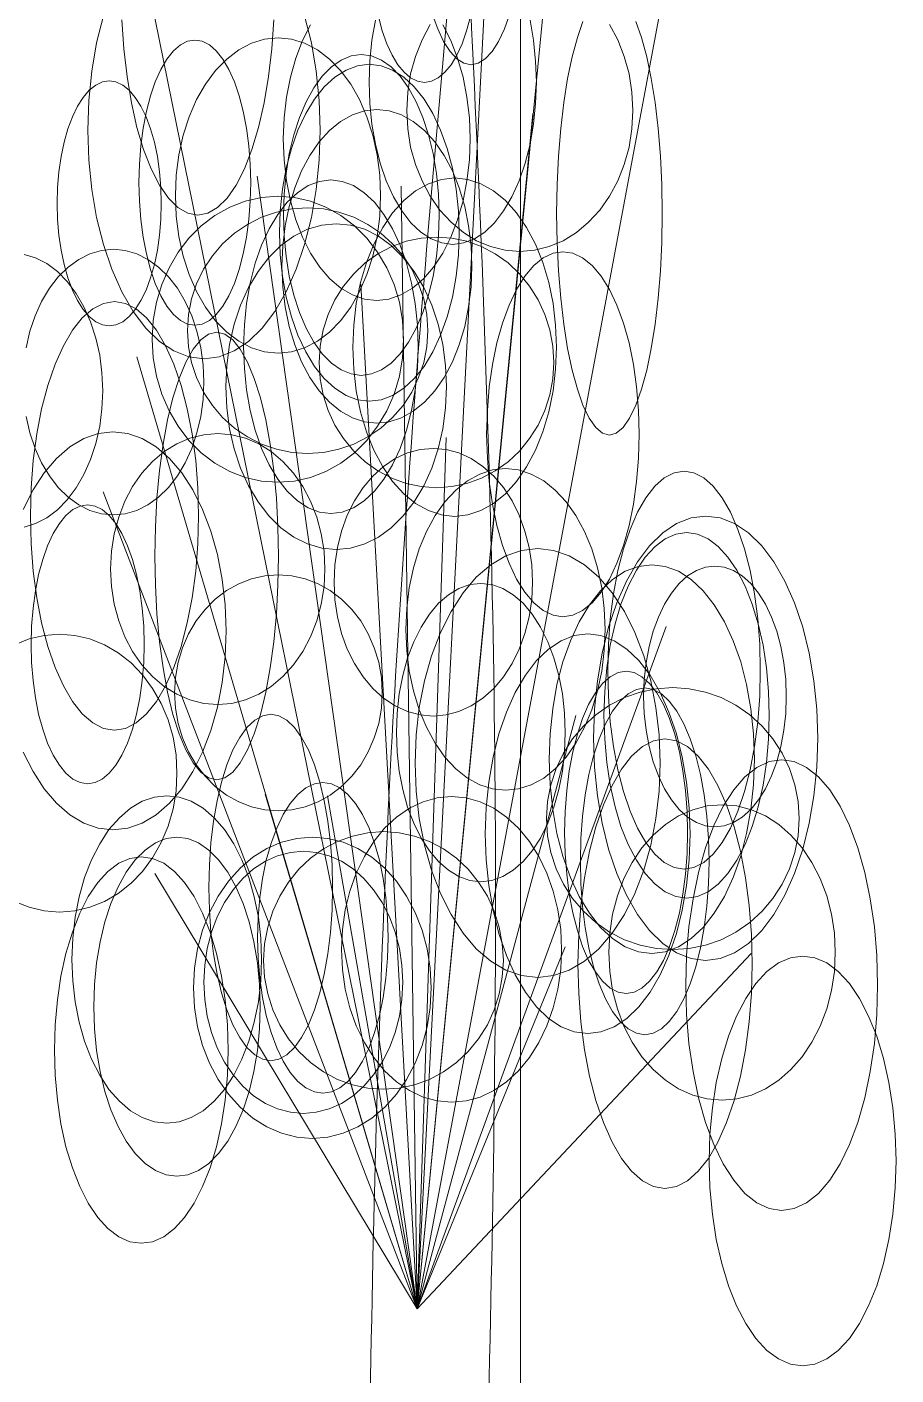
# Model space of a CAD drawing. Header units: millimetres. Extents: x -1800 to 33200, y -8500 to 38400.
# Drawn here: x 27170 to 27895, y 2314 to 3438 of the extents above; entities that cross this region are included whole.
import ezdxf

# ---------------------------------------------------------------- set-up
doc = ezdxf.new("R2010")
doc.units = ezdxf.units.MM
doc.layers.add('E-GLASS', color=4, linetype='Continuous', lineweight=13)
doc.layers.add('E-PLANT', color=3, linetype='Continuous', lineweight=13)

msp = doc.modelspace()

# ---------------------------------------------------------------- linework, layer by layer
at = {"layer": 'E-GLASS'}
msp.add_line((27581.5, 4352.5), (27581.5, 1789.3), dxfattribs=at)
at = {"layer": 'E-PLANT'}
for q in [(27766.5, 3818.3), (27569, 3797), (27632.5, 3784.5), (27209.4, 3775.5), (27591.6, 3366.2), (27361.8, 3314), (27481.9, 3305.7), (27448.2, 3223.9), (27261.4, 3163.5), (27519.4, 3096.2), (27233.3, 3050.8), (27702.8, 2938.6), (27627.5, 2864.4), (27368.3, 2798.8), (27420.3, 2797.5), (27276.3, 2732.6), (27618.7, 2671.5), (27773.9, 2666)]:
    msp.add_line((27495.2, 2369.7), q, dxfattribs=at)
for points in [[(27401.3, 3447.7), (27407, 3425.3), (27411, 3401.7), (27413.5, 3377.3), (27414.3, 3352.4), (27414.3, 3352.4), (27413.5, 3327.5), (27411, 3303.1), (27407, 3279.5), (27401.3, 3257.1), (27394.3, 3236.4), (27385.9, 3217.6), (27376.4, 3201.2), (27365.8, 3187.3), (27354.5, 3176.3), (27342.5, 3168.3), (27330, 3163.4), (27317.4, 3161.8), (27304.7, 3163.4), (27292.3, 3168.3), (27280.2, 3176.3), (27268.9, 3187.3), (27258.3, 3201.2), (27248.8, 3217.6), (27240.4, 3236.4), (27233.4, 3257.1), (27227.7, 3279.5), (27223.7, 3303.1), (27221.2, 3327.5), (27220.4, 3352.4), (27221.2, 3377.3), (27223.7, 3401.7), (27227.7, 3425.3), (27233.4, 3447.7)], [(27375.5, 3444.4), (27373.8, 3420.3), (27371.2, 3397.2), (27367.5, 3375.2), (27362.8, 3354.8), (27357.3, 3336.4), (27351, 3320.3), (27344.1, 3306.7), (27336.6, 3295.8), (27328.7, 3287.9), (27320.5, 3283.2), (27312.1, 3281.6), (27303.8, 3283.2), (27295.6, 3287.9), (27287.7, 3295.8), (27280.2, 3306.7), (27273.2, 3320.3), (27266.9, 3336.4), (27261.4, 3354.8), (27256.8, 3375.2), (27253.1, 3397.2), (27250.4, 3420.3), (27248.8, 3444.4)], [(27516.5, 3440.3), (27523.3, 3427.1), (27528.9, 3412.5), (27533.4, 3396.7), (27536.7, 3380), (27538.7, 3362.7), (27539.4, 3345.1), (27539.4, 3345.1), (27538.7, 3327.6), (27536.7, 3310.3), (27533.4, 3293.6), (27528.9, 3277.8), (27523.3, 3263.2), (27516.5, 3249.9), (27508.9, 3238.3), (27500.4, 3228.5), (27491.2, 3220.7), (27481.6, 3215.1), (27471.6, 3211.6), (27461.4, 3210.5), (27451.2, 3211.6), (27441.2, 3215.1), (27431.6, 3220.7), (27422.4, 3228.5), (27414, 3238.3), (27406.3, 3249.9), (27399.6, 3263.2), (27393.9, 3277.8), (27389.4, 3293.6), (27386.1, 3310.3), (27384.1, 3327.6), (27383.5, 3345.1), (27384.1, 3362.7), (27386.1, 3380), (27389.4, 3396.7), (27393.9, 3412.5), (27399.6, 3427.1), (27406.3, 3440.3)], [(27589.3, 3444.2), (27592.3, 3427.4), (27594, 3410.1), (27594.6, 3392.4), (27594.6, 3392.4), (27594, 3374.8), (27592.3, 3357.4), (27589.3, 3340.7), (27585.3, 3324.8), (27580.2, 3310.1), (27574.2, 3296.8), (27567.3, 3285.2), (27559.7, 3275.3), (27551.5, 3267.5), (27542.9, 3261.8), (27533.9, 3258.4), (27524.8, 3257.2), (27515.7, 3258.4), (27506.7, 3261.8), (27498.1, 3267.5), (27489.9, 3275.3), (27482.3, 3285.2), (27475.4, 3296.8), (27469.4, 3310.1), (27464.3, 3324.8), (27460.3, 3340.7), (27457.4, 3357.4), (27455.6, 3374.8), (27455, 3392.4), (27455.6, 3410.1), (27457.4, 3427.4), (27460.3, 3444.2)], [(27539.6, 3447.3), (27536.4, 3435.3), (27532.6, 3424.5), (27528.2, 3415), (27523.4, 3407), (27518.2, 3400.7), (27512.7, 3396), (27507, 3393.2), (27501.2, 3392.3), (27495.4, 3393.2), (27489.7, 3396), (27484.2, 3400.7), (27479, 3407), (27474.2, 3415), (27469.8, 3424.5), (27466, 3435.3), (27462.8, 3447.3)], [(27655.6, 3440.5), (27662.5, 3427.7), (27667.9, 3413.9), (27671.9, 3399.3), (27674.3, 3384.2), (27675.1, 3368.9), (27675.1, 3368.9), (27674.3, 3353.5), (27671.9, 3338.4), (27667.9, 3323.9), (27662.5, 3310.1), (27655.6, 3297.3), (27647.5, 3285.7), (27638.2, 3275.6), (27628, 3267), (27616.9, 3260.2), (27605.2, 3255.3), (27593.1, 3252.3), (27580.8, 3251.3), (27568.5, 3252.3), (27556.4, 3255.3), (27544.7, 3260.2), (27533.7, 3267), (27523.4, 3275.6), (27514.2, 3285.7), (27506, 3297.3), (27499.2, 3310.1), (27493.7, 3323.9), (27489.7, 3338.4), (27487.3, 3353.5), (27486.5, 3368.9), (27487.3, 3384.2), (27489.7, 3399.3), (27493.7, 3413.9), (27499.2, 3427.7), (27506, 3440.5)], [(27572.4, 3449.5), (27567.9, 3437), (27562.9, 3426.5), (27557.6, 3418.1), (27551.9, 3412), (27546.1, 3408.3), (27540.1, 3407), (27534.1, 3408.3), (27528.3, 3412), (27522.6, 3418.1), (27517.2, 3426.5), (27512.3, 3437), (27507.8, 3449.5)], [(27677.6, 3443), (27682.4, 3429.6), (27686.7, 3413.6), (27690.5, 3395.5), (27693.7, 3375.4), (27696.2, 3353.7), (27698.1, 3330.8), (27699.2, 3307.1), (27699.6, 3283), (27699.6, 3283), (27699.2, 3258.9), (27698.1, 3235.2), (27696.2, 3212.3), (27693.7, 3190.6), (27690.5, 3170.5), (27686.7, 3152.3), (27682.4, 3136.4), (27677.6, 3123), (27672.4, 3112.3), (27666.9, 3104.5), (27661.3, 3099.8), (27655.6, 3098.2), (27649.8, 3099.8), (27644.2, 3104.5), (27638.7, 3112.3), (27633.5, 3123), (27628.8, 3136.4), (27624.4, 3152.3), (27620.6, 3170.5), (27617.4, 3190.6), (27614.9, 3212.3), (27613, 3235.2), (27611.9, 3258.9), (27611.5, 3283), (27611.9, 3307.1), (27613, 3330.8), (27614.9, 3353.7), (27617.4, 3375.4), (27620.6, 3395.5), (27624.4, 3413.6), (27628.8, 3429.6), (27633.5, 3443)], [(27167.2, 3248.9), (27176.9, 3246), (27186.2, 3241.2), (27195.1, 3234.6), (27203.3, 3226.2), (27210.7, 3216.3), (27217.2, 3205), (27222.7, 3192.6), (27227.1, 3179.1), (27230.3, 3164.9), (27232.2, 3150.2), (27232.8, 3135.2), (27232.8, 3135.2), (27232.2, 3120.2), (27230.3, 3105.5), (27227.1, 3091.3), (27222.7, 3077.9), (27217.2, 3065.4), (27210.7, 3054.1), (27203.3, 3044.2), (27195.1, 3035.9), (27186.2, 3029.2), (27176.9, 3024.4), (27167.2, 3021.5)], [(27168.9, 3171), (27172, 3184.7), (27176.4, 3197.7), (27181.9, 3209.7), (27188.4, 3220.6), (27195.8, 3230.2), (27204, 3238.2), (27212.9, 3244.6), (27222.2, 3249.3), (27231.9, 3252.1), (27241.7, 3253.1), (27251.6, 3252.1), (27261.3, 3249.3), (27270.6, 3244.6), (27279.5, 3238.2), (27287.7, 3230.2), (27295.1, 3220.6), (27301.6, 3209.7), (27307.1, 3197.7), (27311.4, 3184.7), (27314.6, 3171), (27316.5, 3156.8), (27317.2, 3142.3), (27317.2, 3142.3), (27316.5, 3127.9), (27314.6, 3113.7), (27311.4, 3100), (27307.1, 3087), (27301.6, 3075), (27295.1, 3064.1), (27287.7, 3054.5), (27279.5, 3046.5), (27270.6, 3040.1), (27261.3, 3035.4), (27251.6, 3032.6), (27241.7, 3031.6), (27231.9, 3032.6), (27222.2, 3035.4), (27212.9, 3040.1), (27204, 3046.5), (27195.8, 3054.5), (27188.4, 3064.1), (27181.9, 3075), (27176.4, 3087), (27172, 3100), (27168.9, 3113.7)], [(27166.6, 3036), (27174.7, 3052.4), (27184, 3066.7), (27194.2, 3078.7), (27205.3, 3088.4), (27217, 3095.3), (27229.1, 3099.6), (27241.4, 3101), (27253.7, 3099.6), (27265.8, 3095.3), (27277.5, 3088.4), (27288.5, 3078.7), (27298.8, 3066.7), (27308.1, 3052.4), (27316.2, 3036), (27323, 3018), (27328.5, 2998.5), (27332.5, 2977.9), (27334.9, 2956.6), (27335.7, 2935), (27335.7, 2935), (27334.9, 2913.3), (27332.5, 2892), (27328.5, 2871.4), (27323, 2851.9), (27316.2, 2833.9), (27308.1, 2817.6), (27298.8, 2803.2), (27288.5, 2791.2), (27277.5, 2781.6), (27265.8, 2774.6), (27253.7, 2770.3), (27241.4, 2768.9), (27229.1, 2770.3), (27217, 2774.6), (27205.3, 2781.6), (27194.2, 2791.2), (27184, 2803.2), (27174.7, 2817.6), (27166.6, 2833.9)], [(27159.3, 2923.4), (27171.5, 2928.3), (27184, 2931.2), (27196.8, 2932.2), (27209.6, 2931.2), (27222.2, 2928.3), (27234.3, 2923.4), (27245.8, 2916.7), (27256.5, 2908.3), (27266.1, 2898.3), (27274.5, 2886.9), (27281.7, 2874.3), (27287.3, 2860.7), (27291.5, 2846.4), (27294, 2831.5), (27294.8, 2816.4), (27294.8, 2816.4), (27294, 2801.2), (27291.5, 2786.4), (27287.3, 2772), (27281.7, 2758.4), (27274.5, 2745.8), (27266.1, 2734.4), (27256.5, 2724.5), (27245.8, 2716), (27234.3, 2709.3), (27222.2, 2704.5), (27209.6, 2701.5), (27196.8, 2700.5), (27184, 2701.5), (27171.5, 2704.5), (27159.3, 2709.3)]]:
    msp.add_lwpolyline(points, dxfattribs=at)
for points in [[(27464.7, 3297.9), (27464, 3280.7), (27461.8, 3263.8), (27458.2, 3247.5), (27453.3, 3232.1), (27447, 3217.8), (27439.7, 3204.9), (27431.2, 3193.5), (27421.9, 3184), (27411.9, 3176.4), (27401.3, 3170.8), (27390.3, 3167.5), (27379.1, 3166.4), (27367.9, 3167.5), (27356.9, 3170.8), (27346.3, 3176.4), (27336.3, 3184), (27327, 3193.5), (27318.6, 3204.9), (27311.2, 3217.8), (27305, 3232.1), (27300, 3247.5), (27296.4, 3263.8), (27294.2, 3280.7), (27293.5, 3297.9), (27294.2, 3315), (27296.4, 3331.9), (27300, 3348.2), (27305, 3363.6), (27311.2, 3377.9), (27318.6, 3390.8), (27327, 3402.2), (27336.3, 3411.7), (27346.3, 3419.4), (27356.9, 3424.9), (27367.9, 3428.2), (27379.1, 3429.4), (27390.3, 3428.2), (27401.3, 3424.9), (27411.9, 3419.4), (27421.9, 3411.7), (27431.2, 3402.2), (27439.7, 3390.8), (27447, 3377.9), (27453.3, 3363.6), (27458.2, 3348.2), (27461.8, 3331.9), (27464, 3315), (27464.7, 3297.9)], [(27356.3, 3308.7), (27355.9, 3293.2), (27354.7, 3277.9), (27352.8, 3263.2), (27350.1, 3249.2), (27346.7, 3236.3), (27342.7, 3224.6), (27338.1, 3214.3), (27333, 3205.7), (27327.5, 3198.8), (27321.8, 3193.8), (27315.8, 3190.8), (27309.7, 3189.8), (27303.6, 3190.8), (27297.6, 3193.8), (27291.8, 3198.8), (27286.4, 3205.7), (27281.3, 3214.3), (27276.7, 3224.6), (27272.7, 3236.3), (27269.3, 3249.2), (27266.6, 3263.2), (27264.6, 3277.9), (27263.5, 3293.2), (27263.1, 3308.7), (27263.5, 3324.2), (27264.6, 3339.5), (27266.6, 3354.2), (27269.3, 3368.2), (27272.7, 3381.1), (27276.7, 3392.8), (27281.3, 3403.1), (27286.4, 3411.7), (27291.8, 3418.6), (27297.6, 3423.6), (27303.6, 3426.6), (27309.7, 3427.6), (27315.8, 3426.6), (27321.8, 3423.6), (27327.5, 3418.6), (27333, 3411.7), (27338.1, 3403.1), (27342.7, 3392.8), (27346.7, 3381.1), (27350.1, 3368.2), (27352.8, 3354.2), (27354.7, 3339.5), (27355.9, 3324.2), (27356.3, 3308.7)], [(27530.2, 3266.9), (27529.6, 3248.6), (27527.7, 3230.6), (27524.5, 3213.2), (27520.2, 3196.7), (27514.7, 3181.4), (27508.3, 3167.6), (27500.9, 3155.5), (27492.7, 3145.3), (27483.9, 3137.2), (27474.6, 3131.3), (27465, 3127.7), (27455.2, 3126.5), (27445.4, 3127.7), (27435.8, 3131.3), (27426.5, 3137.2), (27417.7, 3145.3), (27409.5, 3155.5), (27402.2, 3167.6), (27395.7, 3181.4), (27390.2, 3196.7), (27385.9, 3213.2), (27382.7, 3230.6), (27380.8, 3248.6), (27380.2, 3266.9), (27380.8, 3285.3), (27382.7, 3303.3), (27385.9, 3320.7), (27390.2, 3337.2), (27395.7, 3352.4), (27402.2, 3366.2), (27409.5, 3378.4), (27417.7, 3388.6), (27426.5, 3396.7), (27435.8, 3402.6), (27445.4, 3406.2), (27455.2, 3407.4), (27465, 3406.2), (27474.6, 3402.6), (27483.9, 3396.7), (27492.7, 3388.6), (27500.9, 3378.4), (27508.3, 3366.2), (27514.7, 3352.4), (27520.2, 3337.2), (27524.5, 3320.7), (27527.7, 3303.3), (27529.6, 3285.3), (27530.2, 3266.9)], [(27513.4, 3281.7), (27512.9, 3264.3), (27511.2, 3247.1), (27508.5, 3230.6), (27504.7, 3214.9), (27500, 3200.3), (27494.4, 3187.2), (27488, 3175.7), (27481, 3166), (27473.4, 3158.2), (27465.3, 3152.6), (27457, 3149.2), (27448.5, 3148), (27440, 3149.2), (27431.7, 3152.6), (27423.7, 3158.2), (27416, 3166), (27409, 3175.7), (27402.6, 3187.2), (27397, 3200.3), (27392.3, 3214.9), (27388.5, 3230.6), (27385.8, 3247.1), (27384.1, 3264.3), (27383.6, 3281.7), (27384.1, 3299.2), (27385.8, 3316.3), (27388.5, 3332.9), (27392.3, 3348.6), (27397, 3363.1), (27402.6, 3376.2), (27409, 3387.8), (27416, 3397.5), (27423.7, 3405.2), (27431.7, 3410.8), (27440, 3414.3), (27448.5, 3415.4), (27457, 3414.3), (27465.3, 3410.8), (27473.4, 3405.2), (27481, 3397.5), (27488, 3387.8), (27494.4, 3376.2), (27500, 3363.1), (27504.7, 3348.6), (27508.5, 3332.9), (27511.2, 3316.3), (27512.9, 3299.2), (27513.4, 3281.7)], [(27281.7, 3291.4), (27281.4, 3278), (27280.2, 3264.9), (27278.4, 3252.3), (27275.9, 3240.3), (27272.7, 3229.2), (27269, 3219.1), (27264.7, 3210.3), (27260, 3202.9), (27254.9, 3197), (27249.5, 3192.7), (27243.9, 3190.1), (27238.2, 3189.2), (27232.6, 3190.1), (27227, 3192.7), (27221.6, 3197), (27216.5, 3202.9), (27211.8, 3210.3), (27207.5, 3219.1), (27203.8, 3229.2), (27200.6, 3240.3), (27198.1, 3252.3), (27196.2, 3264.9), (27195.1, 3278), (27194.8, 3291.4), (27195.1, 3304.7), (27196.2, 3317.8), (27198.1, 3330.5), (27200.6, 3342.4), (27203.8, 3353.6), (27207.5, 3363.6), (27211.8, 3372.4), (27216.5, 3379.8), (27221.6, 3385.7), (27227, 3390), (27232.6, 3392.7), (27238.2, 3393.5), (27243.9, 3392.7), (27249.5, 3390), (27254.9, 3385.7), (27260, 3379.8), (27264.7, 3372.4), (27269, 3363.6), (27272.7, 3353.6), (27275.9, 3342.4), (27278.4, 3330.5), (27280.2, 3317.8), (27281.4, 3304.7), (27281.7, 3291.4)], [(27540.8, 3238.9), (27540.2, 3221.8), (27538.1, 3205), (27534.8, 3188.8), (27530.2, 3173.4), (27524.5, 3159.2), (27517.6, 3146.3), (27509.8, 3135.1), (27501.2, 3125.6), (27491.9, 3118), (27482.1, 3112.5), (27471.9, 3109.1), (27461.6, 3108), (27451.3, 3109.1), (27441.1, 3112.5), (27431.3, 3118), (27422, 3125.6), (27413.4, 3135.1), (27405.6, 3146.3), (27398.7, 3159.2), (27393, 3173.4), (27388.4, 3188.8), (27385, 3205), (27383, 3221.8), (27382.3, 3238.9), (27383, 3255.9), (27385, 3272.7), (27388.4, 3288.9), (27393, 3304.3), (27398.7, 3318.5), (27405.6, 3331.4), (27413.4, 3342.7), (27422, 3352.2), (27431.3, 3359.7), (27441.1, 3365.2), (27451.3, 3368.6), (27461.6, 3369.7), (27471.9, 3368.6), (27482.1, 3365.2), (27491.9, 3359.7), (27501.2, 3352.2), (27509.8, 3342.7), (27517.6, 3331.4), (27524.5, 3318.5), (27530.2, 3304.3), (27534.8, 3288.9), (27538.1, 3272.7), (27540.2, 3255.9), (27540.8, 3238.9)], [(27495.9, 3171.8), (27495.3, 3153.6), (27493.4, 3135.8), (27490.4, 3118.6), (27486.2, 3102.2), (27480.9, 3087.1), (27474.6, 3073.4), (27467.4, 3061.4), (27459.5, 3051.3), (27451, 3043.3), (27442, 3037.4), (27432.6, 3033.9), (27423.1, 3032.7), (27413.6, 3033.9), (27404.3, 3037.4), (27395.3, 3043.3), (27386.8, 3051.3), (27378.8, 3061.4), (27371.7, 3073.4), (27365.4, 3087.1), (27360.1, 3102.2), (27355.9, 3118.6), (27352.9, 3135.8), (27351, 3153.6), (27350.4, 3171.8), (27351, 3190), (27352.9, 3207.8), (27355.9, 3225), (27360.1, 3241.4), (27365.4, 3256.5), (27371.7, 3270.2), (27378.8, 3282.2), (27386.8, 3292.3), (27395.3, 3300.3), (27404.3, 3306.2), (27413.6, 3309.7), (27423.1, 3310.9), (27432.6, 3309.7), (27442, 3306.2), (27451, 3300.3), (27459.5, 3292.3), (27467.4, 3282.2), (27474.6, 3270.2), (27480.9, 3256.5), (27486.2, 3241.4), (27490.4, 3225), (27493.4, 3207.8), (27495.3, 3190), (27495.9, 3171.8)], [(27611.4, 3171.5), (27610.6, 3153.1), (27608.5, 3135), (27604.9, 3117.5), (27600, 3101), (27593.8, 3085.6), (27586.5, 3071.8), (27578.1, 3059.6), (27568.9, 3049.3), (27558.9, 3041.2), (27548.4, 3035.3), (27537.5, 3031.7), (27526.4, 3030.4), (27515.4, 3031.7), (27504.5, 3035.3), (27493.9, 3041.2), (27484, 3049.3), (27474.7, 3059.6), (27466.4, 3071.8), (27459.1, 3085.6), (27452.9, 3101), (27448, 3117.5), (27444.4, 3135), (27442.2, 3153.1), (27441.5, 3171.5), (27442.2, 3189.9), (27444.4, 3208), (27448, 3225.5), (27452.9, 3242), (27459.1, 3257.4), (27466.4, 3271.2), (27474.7, 3283.4), (27484, 3293.7), (27493.9, 3301.8), (27504.5, 3307.8), (27515.4, 3311.4), (27526.4, 3312.6), (27537.5, 3311.4), (27548.4, 3307.8), (27558.9, 3301.8), (27568.9, 3293.7), (27578.1, 3283.4), (27586.5, 3271.2), (27593.8, 3257.4), (27600, 3242), (27604.9, 3225.5), (27608.5, 3208), (27610.6, 3189.9), (27611.4, 3171.5)], [(27483.8, 3178), (27483, 3162.5), (27480.3, 3147.2), (27475.9, 3132.4), (27469.8, 3118.4), (27462.2, 3105.5), (27453.1, 3093.7), (27442.8, 3083.5), (27431.4, 3074.8), (27419.1, 3067.9), (27406.1, 3062.9), (27392.7, 3059.8), (27379, 3058.8), (27365.3, 3059.8), (27351.8, 3062.9), (27338.9, 3067.9), (27326.5, 3074.8), (27315.1, 3083.5), (27304.8, 3093.7), (27295.8, 3105.5), (27288.2, 3118.4), (27282.1, 3132.4), (27277.7, 3147.2), (27275, 3162.5), (27274.1, 3178), (27275, 3193.6), (27277.7, 3208.9), (27282.1, 3223.7), (27288.2, 3237.6), (27295.8, 3250.6), (27304.8, 3262.3), (27315.1, 3272.6), (27326.5, 3281.3), (27338.9, 3288.2), (27351.8, 3293.2), (27365.3, 3296.2), (27379, 3297.3), (27392.7, 3296.2), (27406.1, 3293.2), (27419.1, 3288.2), (27431.4, 3281.3), (27442.8, 3272.6), (27453.1, 3262.3), (27462.2, 3250.6), (27469.8, 3237.6), (27475.9, 3223.7), (27480.3, 3208.9), (27483, 3193.6), (27483.8, 3178)], [(27504.1, 3185.3), (27503.2, 3171.9), (27500.7, 3158.8), (27496.4, 3146.1), (27490.6, 3134.1), (27483.4, 3122.9), (27474.7, 3112.9), (27464.8, 3104), (27453.9, 3096.6), (27442.2, 3090.7), (27429.8, 3086.4), (27416.9, 3083.7), (27403.8, 3082.9), (27390.7, 3083.7), (27377.9, 3086.4), (27365.4, 3090.7), (27353.7, 3096.6), (27342.8, 3104), (27332.9, 3112.9), (27324.3, 3122.9), (27317, 3134.1), (27311.2, 3146.1), (27307, 3158.8), (27304.4, 3171.9), (27303.6, 3185.3), (27304.4, 3198.6), (27307, 3211.8), (27311.2, 3224.4), (27317, 3236.5), (27324.3, 3247.6), (27332.9, 3257.7), (27342.8, 3266.5), (27353.7, 3273.9), (27365.4, 3279.9), (27377.9, 3284.2), (27390.7, 3286.8), (27403.8, 3287.7), (27416.9, 3286.8), (27429.8, 3284.2), (27442.2, 3279.9), (27453.9, 3273.9), (27464.8, 3266.5), (27474.7, 3257.7), (27483.4, 3247.6), (27490.6, 3236.5), (27496.4, 3224.4), (27500.7, 3211.8), (27503.2, 3198.6), (27504.1, 3185.3)], [(27519.6, 3138.6), (27518.8, 3120.8), (27516.5, 3103.4), (27512.6, 3086.6), (27507.3, 3070.7), (27500.6, 3055.9), (27492.6, 3042.5), (27483.6, 3030.8), (27473.6, 3020.9), (27462.8, 3013.1), (27451.4, 3007.4), (27439.6, 3003.9), (27427.6, 3002.7), (27415.5, 3003.9), (27403.7, 3007.4), (27392.3, 3013.1), (27381.5, 3020.9), (27371.5, 3030.8), (27362.5, 3042.5), (27354.5, 3055.9), (27347.8, 3070.7), (27342.5, 3086.6), (27338.6, 3103.4), (27336.3, 3120.8), (27335.5, 3138.6), (27336.3, 3156.3), (27338.6, 3173.7), (27342.5, 3190.6), (27347.8, 3206.5), (27354.5, 3221.3), (27362.5, 3234.6), (27371.5, 3246.3), (27381.5, 3256.2), (27392.3, 3264.1), (27403.7, 3269.8), (27415.5, 3273.3), (27427.6, 3274.4), (27439.6, 3273.3), (27451.4, 3269.8), (27462.8, 3264.1), (27473.6, 3256.2), (27483.6, 3246.3), (27492.6, 3234.6), (27500.6, 3221.3), (27507.3, 3206.5), (27512.6, 3190.6), (27516.5, 3173.7), (27518.8, 3156.3), (27519.6, 3138.6)], [(27609.3, 3158.8), (27608.4, 3145.2), (27605.9, 3131.8), (27601.8, 3118.8), (27596.1, 3106.5), (27589, 3095.2), (27580.6, 3084.9), (27571, 3075.9), (27560.3, 3068.3), (27548.8, 3062.2), (27536.7, 3057.8), (27524.2, 3055.2), (27511.4, 3054.3), (27498.6, 3055.2), (27486, 3057.8), (27473.9, 3062.2), (27462.4, 3068.3), (27451.8, 3075.9), (27442.2, 3084.9), (27433.7, 3095.2), (27426.6, 3106.5), (27420.9, 3118.8), (27416.8, 3131.8), (27414.3, 3145.2), (27413.5, 3158.8), (27414.3, 3172.4), (27416.8, 3185.9), (27420.9, 3198.8), (27426.6, 3211.1), (27433.7, 3222.4), (27442.2, 3232.7), (27451.8, 3241.7), (27462.4, 3249.3), (27473.9, 3255.4), (27486, 3259.8), (27498.6, 3262.4), (27511.4, 3263.3), (27524.2, 3262.4), (27536.7, 3259.8), (27548.8, 3255.4), (27560.3, 3249.3), (27571, 3241.7), (27580.6, 3232.7), (27589, 3222.4), (27596.1, 3211.1), (27601.8, 3198.8), (27605.9, 3185.9), (27608.4, 3172.4), (27609.3, 3158.8)], [(27680.4, 3098.9), (27679.9, 3079), (27678.2, 3059.5), (27675.6, 3040.7), (27671.9, 3022.8), (27667.3, 3006.2), (27661.8, 2991.3), (27655.5, 2978.1), (27648.6, 2967.1), (27641.1, 2958.3), (27633.2, 2951.9), (27625.1, 2948), (27616.8, 2946.7), (27608.5, 2948), (27600.3, 2951.9), (27592.4, 2958.3), (27584.9, 2967.1), (27578, 2978.1), (27571.8, 2991.3), (27566.3, 3006.2), (27561.6, 3022.8), (27558, 3040.7), (27555.3, 3059.5), (27553.7, 3079), (27553.1, 3098.9), (27553.7, 3118.8), (27555.3, 3138.3), (27558, 3157.1), (27561.6, 3175), (27566.3, 3191.6), (27571.8, 3206.5), (27578, 3219.6), (27584.9, 3230.7), (27592.4, 3239.5), (27600.3, 3245.9), (27608.5, 3249.8), (27616.8, 3251.1), (27625.1, 3249.8), (27633.2, 3245.9), (27641.1, 3239.5), (27648.6, 3230.7), (27655.5, 3219.6), (27661.8, 3206.5), (27667.3, 3191.6), (27671.9, 3175), (27675.6, 3157.1), (27678.2, 3138.3), (27679.9, 3118.8), (27680.4, 3098.9)], [(27312.8, 3030.8), (27312.2, 3007.5), (27310.4, 2984.6), (27307.4, 2962.4), (27303.4, 2941.5), (27298.3, 2922), (27292.2, 2904.5), (27285.3, 2889), (27277.7, 2876.1), (27269.5, 2865.7), (27260.8, 2858.2), (27251.8, 2853.6), (27242.6, 2852.1), (27233.5, 2853.6), (27224.5, 2858.2), (27215.8, 2865.7), (27207.6, 2876.1), (27200, 2889), (27193.1, 2904.5), (27187, 2922), (27181.9, 2941.5), (27177.9, 2962.4), (27174.9, 2984.6), (27173.1, 3007.5), (27172.5, 3030.8), (27173.1, 3054.2), (27174.9, 3077.1), (27177.9, 3099.2), (27181.9, 3120.2), (27187, 3139.6), (27193.1, 3157.2), (27200, 3172.6), (27207.6, 3185.6), (27215.8, 3196), (27224.5, 3203.5), (27233.5, 3208), (27242.6, 3209.6), (27251.8, 3208), (27260.8, 3203.5), (27269.5, 3196), (27277.7, 3185.6), (27285.3, 3172.6), (27292.2, 3157.2), (27298.3, 3139.6), (27303.4, 3120.2), (27307.4, 3099.2), (27310.4, 3077.1), (27312.2, 3054.2), (27312.8, 3030.8)], [(27379.5, 2997.3), (27379, 2972.9), (27377.7, 2949), (27375.6, 2925.9), (27372.6, 2904), (27368.8, 2883.7), (27364.4, 2865.3), (27359.3, 2849.2), (27353.7, 2835.7), (27347.6, 2824.9), (27341.3, 2817), (27334.6, 2812.3), (27327.9, 2810.7), (27321.2, 2812.3), (27314.6, 2817), (27308.2, 2824.9), (27302.1, 2835.7), (27296.5, 2849.2), (27291.4, 2865.3), (27287, 2883.7), (27283.2, 2904), (27280.3, 2925.9), (27278.1, 2949), (27276.8, 2972.9), (27276.3, 2997.3), (27276.8, 3021.6), (27278.1, 3045.6), (27280.3, 3068.7), (27283.2, 3090.6), (27287, 3110.9), (27291.4, 3129.2), (27296.5, 3145.3), (27302.1, 3158.9), (27308.2, 3169.7), (27314.6, 3177.5), (27321.2, 3182.3), (27327.9, 3183.9), (27334.6, 3182.3), (27341.3, 3177.5), (27347.6, 3169.7), (27353.7, 3158.9), (27359.3, 3145.3), (27364.4, 3129.2), (27368.8, 3110.9), (27372.6, 3090.6), (27375.6, 3068.7), (27377.7, 3045.6), (27379, 3021.6), (27379.5, 2997.3)], [(27418.2, 2986.5), (27417.5, 2971.8), (27415.2, 2957.3), (27411.4, 2943.3), (27406.3, 2930), (27399.8, 2917.7), (27392, 2906.6), (27383.2, 2896.9), (27373.5, 2888.6), (27363, 2882.1), (27351.9, 2877.4), (27340.5, 2874.5), (27328.8, 2873.5), (27317.1, 2874.5), (27305.6, 2877.4), (27294.6, 2882.1), (27284.1, 2888.6), (27274.3, 2896.9), (27265.6, 2906.6), (27257.8, 2917.7), (27251.3, 2930), (27246.2, 2943.3), (27242.4, 2957.3), (27240.1, 2971.8), (27239.4, 2986.5), (27240.1, 3001.3), (27242.4, 3015.8), (27246.2, 3029.8), (27251.3, 3043), (27257.8, 3055.3), (27265.6, 3066.4), (27274.3, 3076.2), (27284.1, 3084.4), (27294.6, 3090.9), (27305.6, 3095.7), (27317.1, 3098.5), (27328.8, 3099.5), (27340.5, 3098.5), (27351.9, 3095.7), (27363, 3090.9), (27373.5, 3084.4), (27383.2, 3076.2), (27392, 3066.4), (27399.8, 3055.3), (27406.3, 3043), (27411.4, 3029.8), (27415.2, 3015.8), (27417.5, 3001.3), (27418.2, 2986.5)], [(27591.4, 2975.5), (27590.7, 2960.9), (27588.6, 2946.6), (27585.1, 2932.8), (27580.3, 2919.7), (27574.3, 2907.6), (27567.2, 2896.6), (27559, 2887), (27550, 2878.9), (27540.3, 2872.4), (27530, 2867.7), (27519.4, 2864.9), (27508.6, 2863.9), (27497.8, 2864.9), (27487.2, 2867.7), (27476.9, 2872.4), (27467.2, 2878.9), (27458.2, 2887), (27450, 2896.6), (27442.9, 2907.6), (27436.9, 2919.7), (27432.1, 2932.8), (27428.6, 2946.6), (27426.5, 2960.9), (27425.8, 2975.5), (27426.5, 2990.1), (27428.6, 3004.4), (27432.1, 3018.2), (27436.9, 3031.3), (27442.9, 3043.4), (27450, 3054.4), (27458.2, 3064), (27467.2, 3072.1), (27476.9, 3078.6), (27487.2, 3083.3), (27497.8, 3086.1), (27508.6, 3087.1), (27519.4, 3086.1), (27530, 3083.3), (27540.3, 3078.6), (27550, 3072.1), (27559, 3064), (27567.2, 3054.4), (27574.3, 3043.4), (27580.3, 3031.3), (27585.1, 3018.2), (27588.6, 3004.4), (27590.7, 2990.1), (27591.4, 2975.5)], [(27651.9, 2936.1), (27651.2, 2918.6), (27649.1, 2901.4), (27645.6, 2884.8), (27640.8, 2869.1), (27634.8, 2854.5), (27627.6, 2841.3), (27619.4, 2829.7), (27610.4, 2820), (27600.7, 2812.2), (27590.4, 2806.6), (27579.7, 2803.1), (27568.9, 2802), (27558, 2803.1), (27547.4, 2806.6), (27537.1, 2812.2), (27527.3, 2820), (27518.3, 2829.7), (27510.1, 2841.3), (27503, 2854.5), (27496.9, 2869.1), (27492.1, 2884.8), (27488.6, 2901.4), (27486.5, 2918.6), (27485.8, 2936.1), (27486.5, 2953.6), (27488.6, 2970.9), (27492.1, 2987.5), (27496.9, 3003.2), (27503, 3017.8), (27510.1, 3031), (27518.3, 3042.6), (27527.3, 3052.3), (27537.1, 3060.1), (27547.4, 3065.7), (27558, 3069.1), (27568.9, 3070.3), (27579.7, 3069.1), (27590.4, 3065.7), (27600.7, 3060.1), (27610.4, 3052.3), (27619.4, 3042.6), (27627.6, 3031), (27634.8, 3017.8), (27640.8, 3003.2), (27645.6, 2987.5), (27649.1, 2970.9), (27651.2, 2953.6), (27651.9, 2936.1)], [(27781.4, 2902.1), (27780.9, 2880.5), (27779.3, 2859.2), (27776.6, 2838.6), (27772.9, 2819.1), (27768.3, 2801.1), (27762.8, 2784.7), (27756.5, 2770.4), (27749.6, 2758.4), (27742.2, 2748.8), (27734.3, 2741.8), (27726.1, 2737.5), (27717.8, 2736.1), (27709.5, 2737.5), (27701.3, 2741.8), (27693.4, 2748.8), (27686, 2758.4), (27679, 2770.4), (27672.8, 2784.7), (27667.3, 2801.1), (27662.7, 2819.1), (27659, 2838.6), (27656.3, 2859.2), (27654.7, 2880.5), (27654.1, 2902.1), (27654.7, 2923.8), (27656.3, 2945.1), (27659, 2965.7), (27662.7, 2985.2), (27667.3, 3003.2), (27672.8, 3019.5), (27679, 3033.9), (27686, 3045.9), (27693.4, 3055.5), (27701.3, 3062.5), (27709.5, 3066.7), (27717.8, 3068.2), (27726.1, 3066.7), (27734.3, 3062.5), (27742.2, 3055.5), (27749.6, 3045.9), (27756.5, 3033.9), (27762.8, 3019.5), (27768.3, 3003.2), (27772.9, 2985.2), (27776.6, 2965.7), (27779.3, 2945.1), (27780.9, 2923.8), (27781.4, 2902.1)], [(27267.4, 2923.7), (27267, 2908.5), (27265.8, 2893.6), (27263.8, 2879.2), (27261.1, 2865.5), (27257.6, 2852.9), (27253.6, 2841.4), (27248.9, 2831.4), (27243.8, 2823), (27238.3, 2816.2), (27232.4, 2811.3), (27226.4, 2808.4), (27220.2, 2807.4), (27214.1, 2808.4), (27208, 2811.3), (27202.2, 2816.2), (27196.7, 2823), (27191.5, 2831.4), (27186.9, 2841.4), (27182.8, 2852.9), (27179.4, 2865.5), (27176.7, 2879.2), (27174.7, 2893.6), (27173.5, 2908.5), (27173.1, 2923.7), (27173.5, 2938.9), (27174.7, 2953.8), (27176.7, 2968.2), (27179.4, 2981.8), (27182.8, 2994.5), (27186.9, 3005.9), (27191.5, 3016), (27196.7, 3024.4), (27202.2, 3031.1), (27208, 3036), (27214.1, 3039), (27220.2, 3040), (27226.4, 3039), (27232.4, 3036), (27238.3, 3031.1), (27243.8, 3024.4), (27248.9, 3016), (27253.6, 3005.9), (27257.6, 2994.5), (27261.1, 2981.8), (27263.8, 2968.2), (27265.8, 2953.8), (27267, 2938.9), (27267.4, 2923.7)], [(27829.4, 2845.5), (27828.6, 2821.3), (27826.2, 2797.5), (27822.3, 2774.6), (27816.8, 2752.8), (27810, 2732.7), (27802, 2714.5), (27792.8, 2698.5), (27782.6, 2685), (27771.6, 2674.3), (27760, 2666.5), (27748, 2661.8), (27735.8, 2660.2), (27723.6, 2661.8), (27711.6, 2666.5), (27700, 2674.3), (27689, 2685), (27678.9, 2698.5), (27669.7, 2714.5), (27661.6, 2732.7), (27654.8, 2752.8), (27649.4, 2774.6), (27645.5, 2797.5), (27643.1, 2821.3), (27642.3, 2845.5), (27643.1, 2869.6), (27645.5, 2893.4), (27649.4, 2916.4), (27654.8, 2938.1), (27661.6, 2958.2), (27669.7, 2976.5), (27678.9, 2992.4), (27689, 3005.9), (27700, 3016.6), (27711.6, 3024.4), (27723.6, 3029.1), (27735.8, 3030.7), (27748, 3029.1), (27760, 3024.4), (27771.6, 3016.6), (27782.6, 3005.9), (27792.8, 2992.4), (27802, 2976.5), (27810, 2958.2), (27816.8, 2938.1), (27822.3, 2916.4), (27826.2, 2893.4), (27828.6, 2869.6), (27829.4, 2845.5)], [(27788.9, 2864.6), (27788.3, 2844.7), (27786.6, 2825.1), (27783.7, 2806.2), (27779.7, 2788.3), (27774.7, 2771.8), (27768.7, 2756.8), (27761.9, 2743.6), (27754.4, 2732.6), (27746.3, 2723.7), (27737.8, 2717.3), (27729, 2713.4), (27720, 2712.1), (27710.9, 2713.4), (27702.1, 2717.3), (27693.6, 2723.7), (27685.5, 2732.6), (27678, 2743.6), (27671.2, 2756.8), (27665.2, 2771.8), (27660.2, 2788.3), (27656.2, 2806.2), (27653.3, 2825.1), (27651.6, 2844.7), (27651, 2864.6), (27651.6, 2884.4), (27653.3, 2904), (27656.2, 2922.9), (27660.2, 2940.8), (27665.2, 2957.3), (27671.2, 2972.3), (27678, 2985.5), (27685.5, 2996.5), (27693.6, 3005.4), (27702.1, 3011.8), (27710.9, 3015.7), (27720, 3017), (27729, 3015.7), (27737.8, 3011.8), (27746.3, 3005.4), (27754.4, 2996.5), (27761.9, 2985.5), (27768.7, 2972.3), (27774.7, 2957.3), (27779.7, 2940.8), (27783.7, 2922.9), (27786.6, 2904), (27788.3, 2884.4), (27788.9, 2864.6)], [(27697.9, 2824.7), (27697, 2801.4), (27694.4, 2778.5), (27690.1, 2756.3), (27684.2, 2735.4), (27676.8, 2715.9), (27668, 2698.3), (27657.9, 2682.9), (27646.8, 2669.9), (27634.8, 2659.6), (27622.1, 2652.1), (27609, 2647.5), (27595.7, 2646), (27582.3, 2647.5), (27569.2, 2652.1), (27556.5, 2659.6), (27544.5, 2669.9), (27533.4, 2682.9), (27523.4, 2698.3), (27514.5, 2715.9), (27507.1, 2735.4), (27501.2, 2756.3), (27496.9, 2778.5), (27494.3, 2801.4), (27493.4, 2824.7), (27494.3, 2848.1), (27496.9, 2871), (27501.2, 2893.2), (27507.1, 2914.1), (27514.5, 2933.6), (27523.4, 2951.1), (27533.4, 2966.6), (27544.5, 2979.6), (27556.5, 2989.9), (27569.2, 2997.4), (27582.3, 3002), (27595.7, 3003.5), (27609, 3002), (27622.1, 2997.4), (27634.8, 2989.9), (27646.8, 2979.6), (27657.9, 2966.6), (27668, 2951.1), (27676.8, 2933.6), (27684.2, 2914.1), (27690.1, 2893.2), (27694.4, 2871), (27697, 2848.1), (27697.9, 2824.7)], [(27776.6, 2828), (27775.8, 2806.9), (27773.6, 2786.1), (27770, 2766), (27765.1, 2747), (27758.9, 2729.4), (27751.5, 2713.4), (27743, 2699.4), (27733.7, 2687.7), (27723.7, 2678.3), (27713.1, 2671.5), (27702.1, 2667.3), (27690.9, 2665.9), (27679.7, 2667.3), (27668.7, 2671.5), (27658.1, 2678.3), (27648.1, 2687.7), (27638.8, 2699.4), (27630.3, 2713.4), (27623, 2729.4), (27616.7, 2747), (27611.8, 2766), (27608.2, 2786.1), (27606, 2806.9), (27605.3, 2828), (27606, 2849.2), (27608.2, 2870), (27611.8, 2890.1), (27616.7, 2909.1), (27623, 2926.7), (27630.3, 2942.6), (27638.8, 2956.6), (27648.1, 2968.4), (27658.1, 2977.8), (27668.7, 2984.6), (27679.7, 2988.7), (27690.9, 2990.1), (27702.1, 2988.7), (27713.1, 2984.6), (27723.7, 2977.8), (27733.7, 2968.4), (27743, 2956.6), (27751.5, 2942.6), (27758.9, 2926.7), (27765.1, 2909.1), (27770, 2890.1), (27773.6, 2870), (27775.8, 2849.2), (27776.6, 2828)], [(27466, 2883.3), (27465.3, 2870.4), (27463.1, 2857.8), (27459.4, 2845.6), (27454.4, 2834), (27448.1, 2823.3), (27440.7, 2813.7), (27432.1, 2805.2), (27422.7, 2798), (27412.6, 2792.3), (27401.8, 2788.2), (27390.7, 2785.7), (27379.4, 2784.8), (27368.1, 2785.7), (27357, 2788.2), (27346.3, 2792.3), (27336.1, 2798), (27326.7, 2805.2), (27318.2, 2813.7), (27310.7, 2823.3), (27304.4, 2834), (27299.4, 2845.6), (27295.8, 2857.8), (27293.5, 2870.4), (27292.8, 2883.3), (27293.5, 2896.1), (27295.8, 2908.7), (27299.4, 2920.9), (27304.4, 2932.5), (27310.7, 2943.2), (27318.2, 2952.8), (27326.7, 2961.3), (27336.1, 2968.5), (27346.3, 2974.2), (27357, 2978.3), (27368.1, 2980.8), (27379.4, 2981.7), (27390.7, 2980.8), (27401.8, 2978.3), (27412.6, 2974.2), (27422.7, 2968.5), (27432.1, 2961.3), (27440.7, 2952.8), (27448.1, 2943.2), (27454.4, 2932.5), (27459.4, 2920.9), (27463.1, 2908.7), (27465.3, 2896.1), (27466, 2883.3)], [(27803.1, 2880.2), (27802.6, 2866), (27801.1, 2852.1), (27798.6, 2838.6), (27795.1, 2825.8), (27790.8, 2814), (27785.7, 2803.3), (27779.8, 2793.9), (27773.4, 2786), (27766.4, 2779.7), (27759, 2775.1), (27751.4, 2772.3), (27743.6, 2771.4), (27735.8, 2772.3), (27728.2, 2775.1), (27720.8, 2779.7), (27713.8, 2786), (27707.4, 2793.9), (27701.5, 2803.3), (27696.4, 2814), (27692.1, 2825.8), (27688.6, 2838.6), (27686.1, 2852.1), (27684.6, 2866), (27684.1, 2880.2), (27684.6, 2894.4), (27686.1, 2908.4), (27688.6, 2921.8), (27692.1, 2934.6), (27696.4, 2946.4), (27701.5, 2957.1), (27707.4, 2966.5), (27713.8, 2974.4), (27720.8, 2980.7), (27728.2, 2985.3), (27735.8, 2988.1), (27743.6, 2989), (27751.4, 2988.1), (27759, 2985.3), (27766.4, 2980.7), (27773.4, 2974.4), (27779.8, 2966.5), (27785.7, 2957.1), (27790.8, 2946.4), (27795.1, 2934.6), (27798.6, 2921.8), (27801.1, 2908.4), (27802.6, 2894.4), (27803.1, 2880.2)], [(27618.7, 2850.2), (27618.1, 2833.9), (27616.3, 2818), (27613.4, 2802.6), (27609.3, 2788), (27604.2, 2774.5), (27598.1, 2762.2), (27591.2, 2751.5), (27583.5, 2742.5), (27575.2, 2735.3), (27566.5, 2730), (27557.5, 2726.9), (27548.3, 2725.8), (27539.1, 2726.9), (27530, 2730), (27521.3, 2735.3), (27513, 2742.5), (27505.4, 2751.5), (27498.4, 2762.2), (27492.4, 2774.5), (27487.2, 2788), (27483.2, 2802.6), (27480.2, 2818), (27478.4, 2833.9), (27477.8, 2850.2), (27478.4, 2866.4), (27480.2, 2882.4), (27483.2, 2897.8), (27487.2, 2912.4), (27492.4, 2925.9), (27498.4, 2938.1), (27505.4, 2948.8), (27513, 2957.9), (27521.3, 2965.1), (27530, 2970.3), (27539.1, 2973.5), (27548.3, 2974.5), (27557.5, 2973.5), (27566.5, 2970.3), (27575.2, 2965.1), (27583.5, 2957.9), (27591.2, 2948.8), (27598.1, 2938.1), (27604.2, 2925.9), (27609.3, 2912.4), (27613.4, 2897.8), (27616.3, 2882.4), (27618.1, 2866.4), (27618.7, 2850.2)], [(27722.8, 2765.8), (27722.1, 2744), (27719.9, 2722.7), (27716.3, 2702), (27711.4, 2682.5), (27705.2, 2664.3), (27697.8, 2648), (27689.4, 2633.6), (27680.1, 2621.5), (27670.1, 2611.8), (27659.5, 2604.8), (27648.5, 2600.6), (27637.4, 2599.2), (27626.2, 2600.6), (27615.3, 2604.8), (27604.7, 2611.8), (27594.7, 2621.5), (27585.4, 2633.6), (27577, 2648), (27569.6, 2664.3), (27563.4, 2682.5), (27558.5, 2702), (27554.9, 2722.7), (27552.7, 2744), (27552, 2765.8), (27552.7, 2787.5), (27554.9, 2808.9), (27558.5, 2829.5), (27563.4, 2849.1), (27569.6, 2867.2), (27577, 2883.6), (27585.4, 2898), (27594.7, 2910.1), (27604.7, 2919.7), (27615.3, 2926.7), (27626.2, 2931), (27637.4, 2932.4), (27648.5, 2931), (27659.5, 2926.7), (27670.1, 2919.7), (27680.1, 2910.1), (27689.4, 2898), (27697.8, 2883.6), (27705.2, 2867.2), (27711.4, 2849.1), (27716.3, 2829.5), (27719.9, 2808.9), (27722.1, 2787.5), (27722.8, 2765.8)], [(27720.8, 2766.9), (27720.3, 2749.3), (27719, 2732.1), (27716.9, 2715.4), (27713.9, 2699.7), (27710.2, 2685), (27705.7, 2671.8), (27700.7, 2660.2), (27695.1, 2650.5), (27689.1, 2642.7), (27682.7, 2637), (27676.2, 2633.6), (27669.5, 2632.5), (27662.8, 2633.6), (27656.2, 2637), (27649.8, 2642.7), (27643.8, 2650.5), (27638.2, 2660.2), (27633.2, 2671.8), (27628.8, 2685), (27625, 2699.7), (27622.1, 2715.4), (27619.9, 2732.1), (27618.6, 2749.3), (27618.1, 2766.9), (27618.6, 2784.4), (27619.9, 2801.7), (27622.1, 2818.3), (27625, 2834.1), (27628.8, 2848.7), (27633.2, 2861.9), (27638.2, 2873.5), (27643.8, 2883.3), (27649.8, 2891.1), (27656.2, 2896.7), (27662.8, 2900.2), (27669.5, 2901.3), (27676.2, 2900.2), (27682.7, 2896.7), (27689.1, 2891.1), (27695.1, 2883.3), (27700.7, 2873.5), (27705.7, 2861.9), (27710.2, 2848.7), (27713.9, 2834.1), (27716.9, 2818.3), (27719, 2801.7), (27720.3, 2784.4), (27720.8, 2766.9)], [(27813.8, 2778.4), (27812.9, 2764.1), (27810.2, 2750.1), (27805.8, 2736.6), (27799.7, 2723.7), (27792, 2711.9), (27782.9, 2701.1), (27772.6, 2691.7), (27761.1, 2683.8), (27748.7, 2677.4), (27735.7, 2672.8), (27722.2, 2670.1), (27708.4, 2669.1), (27694.7, 2670.1), (27681.2, 2672.8), (27668.1, 2677.4), (27655.7, 2683.8), (27644.3, 2691.7), (27633.9, 2701.1), (27624.8, 2711.9), (27617.2, 2723.7), (27611.1, 2736.6), (27606.6, 2750.1), (27604, 2764.1), (27603.1, 2778.4), (27604, 2792.6), (27606.6, 2806.6), (27611.1, 2820.2), (27617.2, 2833), (27624.8, 2844.9), (27633.9, 2855.6), (27644.3, 2865), (27655.7, 2873), (27668.1, 2879.3), (27681.2, 2883.9), (27694.7, 2886.7), (27708.4, 2887.6), (27722.2, 2886.7), (27735.7, 2883.9), (27748.7, 2879.3), (27761.1, 2873), (27772.6, 2865), (27782.9, 2855.6), (27792, 2844.9), (27799.7, 2833), (27805.8, 2820.2), (27810.2, 2806.6), (27812.9, 2792.6), (27813.8, 2778.4)], [(27738.7, 2742.8), (27738.2, 2723.9), (27736.9, 2705.4), (27734.6, 2687.5), (27731.5, 2670.5), (27727.6, 2654.8), (27723, 2640.5), (27717.7, 2628.1), (27711.8, 2617.6), (27705.5, 2609.2), (27698.9, 2603.1), (27692, 2599.4), (27685, 2598.2), (27678, 2599.4), (27671.1, 2603.1), (27664.4, 2609.2), (27658.1, 2617.6), (27652.3, 2628.1), (27647, 2640.5), (27642.4, 2654.8), (27638.5, 2670.5), (27635.4, 2687.5), (27633.1, 2705.4), (27631.7, 2723.9), (27631.3, 2742.8), (27631.7, 2761.7), (27633.1, 2780.2), (27635.4, 2798.1), (27638.5, 2815.1), (27642.4, 2830.8), (27647, 2845), (27652.3, 2857.5), (27658.1, 2868), (27664.4, 2876.4), (27671.1, 2882.5), (27678, 2886.1), (27685, 2887.4), (27692, 2886.1), (27698.9, 2882.5), (27705.5, 2876.4), (27711.8, 2868), (27717.7, 2857.5), (27723, 2845), (27727.6, 2830.8), (27731.5, 2815.1), (27734.6, 2798.1), (27736.9, 2780.2), (27738.2, 2761.7), (27738.7, 2742.8)], [(27424.6, 2720.9), (27424.2, 2702.1), (27422.9, 2683.5), (27420.7, 2665.6), (27417.7, 2648.7), (27414, 2633), (27409.5, 2618.8), (27404.4, 2606.3), (27398.8, 2595.8), (27392.8, 2587.5), (27386.4, 2581.4), (27379.7, 2577.7), (27373, 2576.5), (27366.3, 2577.7), (27359.6, 2581.4), (27353.2, 2587.5), (27347.2, 2595.8), (27341.5, 2606.3), (27336.5, 2618.8), (27332, 2633), (27328.3, 2648.7), (27325.3, 2665.6), (27323.1, 2683.5), (27321.8, 2702.1), (27321.3, 2720.9), (27321.8, 2739.8), (27323.1, 2758.3), (27325.3, 2776.2), (27328.3, 2793.2), (27332, 2808.9), (27336.5, 2823.1), (27341.5, 2835.6), (27347.2, 2846.1), (27353.2, 2854.4), (27359.6, 2860.5), (27366.3, 2864.2), (27373, 2865.4), (27379.7, 2864.2), (27386.4, 2860.5), (27392.8, 2854.4), (27398.8, 2846.1), (27404.4, 2835.6), (27409.5, 2823.1), (27414, 2808.9), (27417.7, 2793.2), (27420.7, 2776.2), (27422.9, 2758.3), (27424.2, 2739.8), (27424.6, 2720.9)], [(27774.6, 2657.4), (27774, 2632.9), (27772.1, 2608.9), (27769, 2585.7), (27764.8, 2563.7), (27759.6, 2543.3), (27753.3, 2524.9), (27746.1, 2508.7), (27738.2, 2495.1), (27729.7, 2484.3), (27720.7, 2476.4), (27711.4, 2471.6), (27701.9, 2470), (27692.4, 2471.6), (27683.1, 2476.4), (27674.1, 2484.3), (27665.6, 2495.1), (27657.7, 2508.7), (27650.5, 2524.9), (27644.3, 2543.3), (27639, 2563.7), (27634.8, 2585.7), (27631.7, 2608.9), (27629.9, 2632.9), (27629.2, 2657.4), (27629.9, 2681.8), (27631.7, 2705.9), (27634.8, 2729.1), (27639, 2751.1), (27644.3, 2771.4), (27650.5, 2789.9), (27657.7, 2806), (27665.6, 2819.7), (27674.1, 2830.5), (27683.1, 2838.4), (27692.4, 2843.2), (27701.9, 2844.8), (27711.4, 2843.2), (27720.7, 2838.4), (27729.7, 2830.5), (27738.2, 2819.7), (27746.1, 2806), (27753.3, 2789.9), (27759.6, 2771.4), (27764.8, 2751.1), (27769, 2729.1), (27772.1, 2705.9), (27774, 2681.8), (27774.6, 2657.4)], [(27879.3, 2639.6), (27878.6, 2615), (27876.6, 2590.9), (27873.2, 2567.6), (27868.6, 2545.6), (27862.7, 2525.1), (27855.8, 2506.6), (27848, 2490.4), (27839.3, 2476.8), (27829.9, 2465.9), (27820, 2458), (27809.7, 2453.2), (27799.2, 2451.6), (27788.8, 2453.2), (27778.5, 2458), (27768.6, 2465.9), (27759.2, 2476.8), (27750.5, 2490.4), (27742.6, 2506.6), (27735.7, 2525.1), (27729.9, 2545.6), (27725.3, 2567.6), (27721.9, 2590.9), (27719.9, 2615), (27719.2, 2639.6), (27719.9, 2664.1), (27721.9, 2688.2), (27725.3, 2711.5), (27729.9, 2733.5), (27735.7, 2754), (27742.6, 2772.5), (27750.5, 2788.7), (27759.2, 2802.3), (27768.6, 2813.2), (27778.5, 2821.1), (27788.8, 2825.9), (27799.2, 2827.5), (27809.7, 2825.9), (27820, 2821.1), (27829.9, 2813.2), (27839.3, 2802.3), (27848, 2788.7), (27855.8, 2772.5), (27862.7, 2754), (27868.6, 2733.5), (27873.2, 2711.5), (27876.6, 2688.2), (27878.6, 2664.1), (27879.3, 2639.6)], [(27470.9, 2678.9), (27470.5, 2662), (27469.1, 2645.4), (27466.8, 2629.3), (27463.6, 2614.1), (27459.7, 2600), (27455, 2587.3), (27449.6, 2576.1), (27443.7, 2566.7), (27437.3, 2559.2), (27430.6, 2553.8), (27423.6, 2550.5), (27416.5, 2549.4), (27409.4, 2550.5), (27402.4, 2553.8), (27395.6, 2559.2), (27389.2, 2566.7), (27383.3, 2576.1), (27378, 2587.3), (27373.3, 2600), (27369.3, 2614.1), (27366.2, 2629.3), (27363.9, 2645.4), (27362.5, 2662), (27362, 2678.9), (27362.5, 2695.8), (27363.9, 2712.5), (27366.2, 2728.5), (27369.3, 2743.7), (27373.3, 2757.8), (27378, 2770.5), (27383.3, 2781.7), (27389.2, 2791.1), (27395.6, 2798.6), (27402.4, 2804.1), (27409.4, 2807.4), (27416.5, 2808.5), (27423.6, 2807.4), (27430.6, 2804.1), (27437.3, 2798.6), (27443.7, 2791.1), (27449.6, 2781.7), (27455, 2770.5), (27459.7, 2757.8), (27463.6, 2743.7), (27466.8, 2728.5), (27469.1, 2712.5), (27470.5, 2695.8), (27470.9, 2678.9)], [(27365.3, 2660.9), (27364.7, 2643.1), (27362.7, 2625.6), (27359.3, 2608.7), (27354.7, 2592.7), (27349, 2577.8), (27342.2, 2564.4), (27334.4, 2552.6), (27325.8, 2542.7), (27316.5, 2534.8), (27306.7, 2529.1), (27296.5, 2525.6), (27286.2, 2524.4), (27275.9, 2525.6), (27265.7, 2529.1), (27255.9, 2534.8), (27246.7, 2542.7), (27238, 2552.6), (27230.3, 2564.4), (27223.4, 2577.8), (27217.7, 2592.7), (27213.1, 2608.7), (27209.8, 2625.6), (27207.8, 2643.1), (27207.1, 2660.9), (27207.8, 2678.7), (27209.8, 2696.2), (27213.1, 2713.1), (27217.7, 2729.2), (27223.4, 2744), (27230.3, 2757.4), (27238, 2769.2), (27246.7, 2779.1), (27255.9, 2787), (27265.7, 2792.8), (27275.9, 2796.2), (27286.2, 2797.4), (27296.5, 2796.2), (27306.7, 2792.8), (27316.5, 2787), (27325.8, 2779.1), (27334.4, 2769.2), (27342.2, 2757.4), (27349, 2744), (27354.7, 2729.2), (27359.3, 2713.1), (27362.7, 2696.2), (27364.7, 2678.7), (27365.3, 2660.9)], [(27615.7, 2669.3), (27614.9, 2652.6), (27612.6, 2636.3), (27608.7, 2620.5), (27603.4, 2605.6), (27596.7, 2591.7), (27588.8, 2579.2), (27579.8, 2568.2), (27569.8, 2558.9), (27559, 2551.6), (27547.7, 2546.2), (27535.9, 2543), (27523.9, 2541.9), (27511.9, 2543), (27500.1, 2546.2), (27488.8, 2551.6), (27478, 2558.9), (27468, 2568.2), (27459, 2579.2), (27451.1, 2591.7), (27444.4, 2605.6), (27439.1, 2620.5), (27435.2, 2636.3), (27432.9, 2652.6), (27432.1, 2669.3), (27432.9, 2685.9), (27435.2, 2702.2), (27439.1, 2718), (27444.4, 2733), (27451.1, 2746.8), (27459, 2759.3), (27468, 2770.3), (27478, 2779.6), (27488.8, 2787), (27500.1, 2792.3), (27511.9, 2795.6), (27523.9, 2796.7), (27535.9, 2795.6), (27547.7, 2792.3), (27559, 2787), (27569.8, 2779.6), (27579.8, 2770.3), (27588.8, 2759.3), (27596.7, 2746.8), (27603.4, 2733), (27608.7, 2718), (27612.6, 2702.2), (27614.9, 2685.9), (27615.7, 2669.3)], [(27844, 2666.9), (27843.2, 2650.8), (27840.8, 2635), (27836.8, 2619.7), (27831.4, 2605.3), (27824.5, 2591.9), (27816.3, 2579.8), (27807, 2569.2), (27796.8, 2560.2), (27785.7, 2553.1), (27774, 2547.9), (27761.8, 2544.8), (27749.5, 2543.7), (27737.2, 2544.8), (27725, 2547.9), (27713.3, 2553.1), (27702.2, 2560.2), (27692, 2569.2), (27682.7, 2579.8), (27674.5, 2591.9), (27667.7, 2605.3), (27662.2, 2619.7), (27658.2, 2635), (27655.8, 2650.8), (27655, 2666.9), (27655.8, 2682.9), (27658.2, 2698.7), (27662.2, 2714), (27667.7, 2728.4), (27674.5, 2741.8), (27682.7, 2753.9), (27692, 2764.5), (27702.2, 2773.5), (27713.3, 2780.6), (27725, 2785.8), (27737.2, 2788.9), (27749.5, 2790), (27761.8, 2788.9), (27774, 2785.8), (27785.7, 2780.6), (27796.8, 2773.5), (27807, 2764.5), (27816.3, 2753.9), (27824.5, 2741.8), (27831.4, 2728.4), (27836.8, 2714), (27840.8, 2698.7), (27843.2, 2682.9), (27844, 2666.9)], [(27567.1, 2660.1), (27566.2, 2646.1), (27563.7, 2632.3), (27559.5, 2619), (27553.7, 2606.4), (27546.4, 2594.7), (27537.8, 2584.2), (27528, 2574.9), (27517.1, 2567.1), (27505.4, 2560.9), (27493, 2556.4), (27480.1, 2553.6), (27467.1, 2552.7), (27454, 2553.6), (27441.2, 2556.4), (27428.8, 2560.9), (27417.1, 2567.1), (27406.2, 2574.9), (27396.4, 2584.2), (27387.7, 2594.7), (27380.5, 2606.4), (27374.7, 2619), (27370.5, 2632.3), (27367.9, 2646.1), (27367.1, 2660.1), (27367.9, 2674.1), (27370.5, 2687.9), (27374.7, 2701.2), (27380.5, 2713.8), (27387.7, 2725.5), (27396.4, 2736.1), (27406.2, 2745.3), (27417.1, 2753.1), (27428.8, 2759.3), (27441.2, 2763.8), (27454, 2766.6), (27467.1, 2767.5), (27480.1, 2766.6), (27493, 2763.8), (27505.4, 2759.3), (27517.1, 2753.1), (27528, 2745.3), (27537.8, 2736.1), (27546.4, 2725.5), (27553.7, 2713.8), (27559.5, 2701.2), (27563.7, 2687.9), (27566.2, 2674.1), (27567.1, 2660.1)], [(27364.3, 2621.5), (27363.7, 2603.1), (27361.9, 2584.9), (27359, 2567.4), (27355, 2550.8), (27349.9, 2535.5), (27343.9, 2521.6), (27337.1, 2509.4), (27329.5, 2499.1), (27321.4, 2490.9), (27312.8, 2485), (27303.9, 2481.4), (27294.8, 2480.1), (27285.7, 2481.4), (27276.8, 2485), (27268.2, 2490.9), (27260, 2499.1), (27252.5, 2509.4), (27245.6, 2521.6), (27239.7, 2535.5), (27234.6, 2550.8), (27230.6, 2567.4), (27227.7, 2584.9), (27225.9, 2603.1), (27225.3, 2621.5), (27225.9, 2640), (27227.7, 2658.1), (27230.6, 2675.6), (27234.6, 2692.2), (27239.7, 2707.6), (27245.6, 2721.5), (27252.5, 2733.7), (27260, 2743.9), (27268.2, 2752.1), (27276.8, 2758.1), (27285.7, 2761.7), (27294.8, 2762.9), (27303.9, 2761.7), (27312.8, 2758.1), (27321.4, 2752.1), (27329.5, 2743.9), (27337.1, 2733.7), (27343.9, 2721.5), (27349.9, 2707.6), (27355, 2692.2), (27359, 2675.6), (27361.9, 2658.1), (27363.7, 2640), (27364.3, 2621.5)], [(27506.8, 2637.3), (27506, 2620.9), (27503.4, 2604.8), (27499.3, 2589.3), (27493.5, 2574.5), (27486.3, 2560.9), (27477.8, 2548.5), (27468.1, 2537.7), (27457.3, 2528.5), (27445.7, 2521.3), (27433.4, 2516), (27420.7, 2512.8), (27407.7, 2511.7), (27394.8, 2512.8), (27382.1, 2516), (27369.8, 2521.3), (27358.2, 2528.5), (27347.4, 2537.7), (27337.7, 2548.5), (27329.1, 2560.9), (27321.9, 2574.5), (27316.2, 2589.3), (27312, 2604.8), (27309.5, 2620.9), (27308.7, 2637.3), (27309.5, 2653.7), (27312, 2669.8), (27316.2, 2685.4), (27321.9, 2700.1), (27329.1, 2713.8), (27337.7, 2726.1), (27347.4, 2737), (27358.2, 2746.1), (27369.8, 2753.4), (27382.1, 2758.6), (27394.8, 2761.8), (27407.7, 2762.9), (27420.7, 2761.8), (27433.4, 2758.6), (27445.7, 2753.4), (27457.3, 2746.1), (27468.1, 2737), (27477.8, 2726.1), (27486.3, 2713.8), (27493.5, 2700.1), (27499.3, 2685.4), (27503.4, 2669.8), (27506, 2653.7), (27506.8, 2637.3)], [(27337.4, 2585.4), (27336.8, 2564.4), (27334.9, 2543.7), (27331.9, 2523.8), (27327.7, 2504.8), (27322.4, 2487.3), (27316.2, 2471.5), (27309, 2457.6), (27301.2, 2445.8), (27292.7, 2436.5), (27283.7, 2429.7), (27274.4, 2425.6), (27264.9, 2424.3), (27255.5, 2425.6), (27246.2, 2429.7), (27237.2, 2436.5), (27228.7, 2445.8), (27220.8, 2457.6), (27213.7, 2471.5), (27207.5, 2487.3), (27202.2, 2504.8), (27198, 2523.8), (27195, 2543.7), (27193.1, 2564.4), (27192.5, 2585.4), (27193.1, 2606.5), (27195, 2627.2), (27198, 2647.1), (27202.2, 2666), (27207.5, 2683.6), (27213.7, 2699.4), (27220.8, 2713.3), (27228.7, 2725), (27237.2, 2734.3), (27246.2, 2741.1), (27255.5, 2745.2), (27264.9, 2746.6), (27274.4, 2745.2), (27283.7, 2741.1), (27292.7, 2734.3), (27301.2, 2725), (27309, 2713.3), (27316.2, 2699.4), (27322.4, 2683.6), (27327.7, 2666), (27331.9, 2647.1), (27334.9, 2627.2), (27336.8, 2606.5), (27337.4, 2585.4)], [(27483.1, 2641.9), (27482.4, 2627.6), (27480.3, 2613.6), (27476.8, 2600.1), (27472, 2587.2), (27466, 2575.4), (27458.8, 2564.6), (27450.7, 2555.2), (27441.7, 2547.3), (27431.9, 2540.9), (27421.7, 2536.3), (27411, 2533.6), (27400.2, 2532.6), (27389.4, 2533.6), (27378.7, 2536.3), (27368.5, 2540.9), (27358.7, 2547.3), (27349.7, 2555.2), (27341.6, 2564.6), (27334.4, 2575.4), (27328.4, 2587.2), (27323.6, 2600.1), (27320.1, 2613.6), (27318, 2627.6), (27317.3, 2641.9), (27318, 2656.1), (27320.1, 2670.1), (27323.6, 2683.7), (27328.4, 2696.5), (27334.4, 2708.4), (27341.6, 2719.1), (27349.7, 2728.5), (27358.7, 2736.5), (27368.5, 2742.8), (27378.7, 2747.4), (27389.4, 2750.2), (27400.2, 2751.1), (27411, 2750.2), (27421.7, 2747.4), (27431.9, 2742.8), (27441.7, 2736.5), (27450.7, 2728.5), (27458.8, 2719.1), (27466, 2708.4), (27472, 2696.5), (27476.8, 2683.7), (27480.3, 2670.1), (27482.4, 2656.1), (27483.1, 2641.9)], [(27894.7, 2492.9), (27894, 2470.6), (27892, 2448.6), (27888.7, 2427.5), (27884.2, 2407.4), (27878.6, 2388.8), (27871.8, 2372), (27864.2, 2357.3), (27855.7, 2344.9), (27846.5, 2335), (27836.9, 2327.8), (27826.9, 2323.4), (27816.7, 2322), (27806.5, 2323.4), (27796.5, 2327.8), (27786.9, 2335), (27777.7, 2344.9), (27769.3, 2357.3), (27761.6, 2372), (27754.9, 2388.8), (27749.2, 2407.4), (27744.7, 2427.5), (27741.4, 2448.6), (27739.4, 2470.6), (27738.8, 2492.9), (27739.4, 2515.2), (27741.4, 2537.1), (27744.7, 2558.3), (27749.2, 2578.3), (27754.9, 2596.9), (27761.6, 2613.7), (27769.3, 2628.5), (27777.7, 2640.9), (27786.9, 2650.8), (27796.5, 2658), (27806.5, 2662.3), (27816.7, 2663.8), (27826.9, 2662.3), (27836.9, 2658), (27846.5, 2650.8), (27855.7, 2640.9), (27864.2, 2628.5), (27871.8, 2613.7), (27878.6, 2596.9), (27884.2, 2578.3), (27888.7, 2558.3), (27892, 2537.1), (27894, 2515.2), (27894.7, 2492.9)]]:
    msp.add_lwpolyline(points, close=True, dxfattribs=at)
for points in [[(27538.3, 1789.3), (27559.9, 2833.9), (27516.8, 3878.5)], [(27452, 1789.3), (27473.6, 2833.9), (27538.3, 3646.4)]]:
    msp.add_spline(points, degree=3, dxfattribs=at)

doc.saveas('drawing.dxf')
